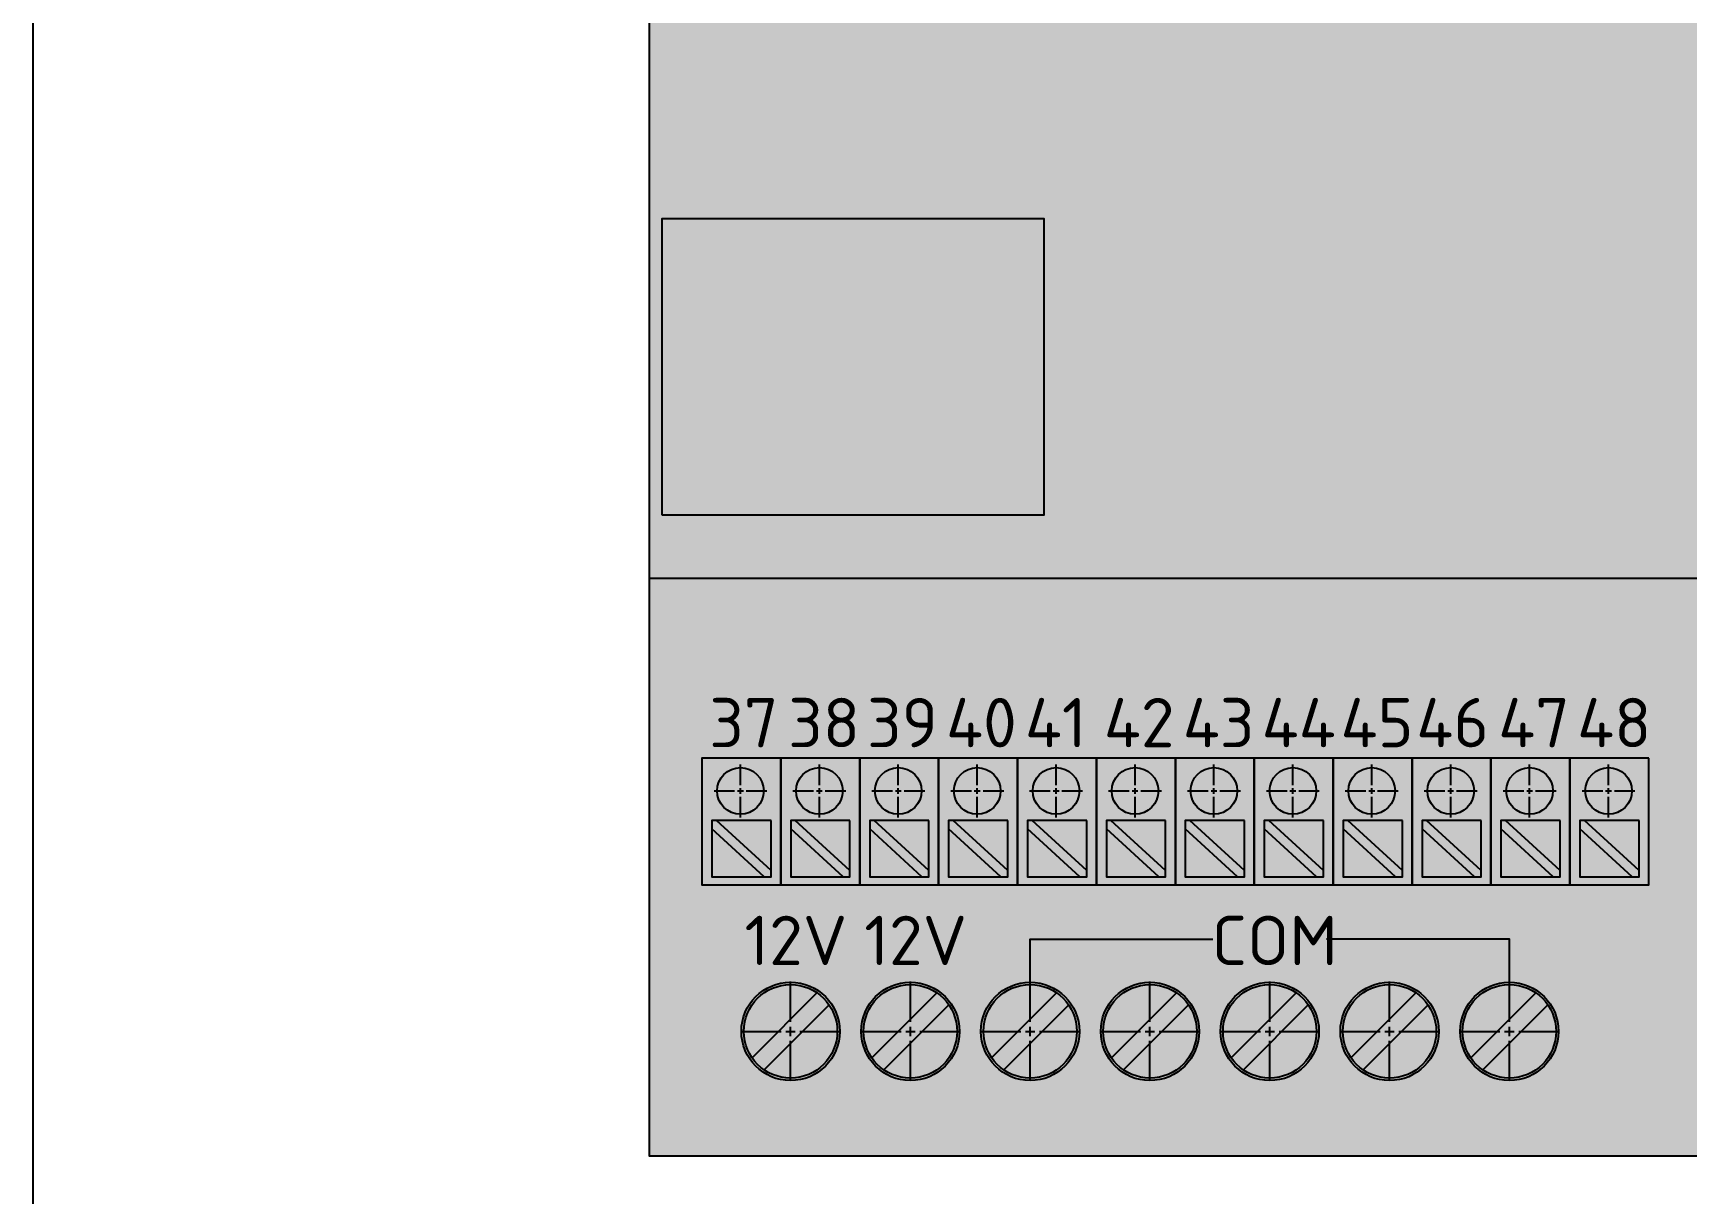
# Model space of a CAD drawing. Header units: millimetres. Extents: x 27500 to 33280, y -10980 to 420.
# Drawn here: x 27500 to 27567.1, y -1021.5 to -974.5 of the extents above; entities that cross this region are included whole.
import ezdxf

# ---------------------------------------------------------------- set-up
doc = ezdxf.new("R2010")
doc.units = ezdxf.units.MM
for name, color, linetype, true_color in [('SX_HDL_BODY', 7, 'Continuous', 0x2d2e35), ('SX_HDL_COVER', 7, 'Continuous', 0x464956), ('SX_HDL_METAL', 7, 'Continuous', 0xb9bbc2), ('SX_HDL_TERMINALS', 7, 'Continuous', 0xe07e2b)]:
    doc.layers.add(name, color=color, linetype=linetype, true_color=true_color)
doc.styles.get("Standard").update_dxf_attribs({"font": 'arial.ttf'})
doc.styles.add('SX_HDL_M_S48.1_Unecom', font='isocpeur.ttf', dxfattribs={"height": 2.5})

# ---------------------------------------------------------------- blocks, each defined once
blk = doc.blocks.new('SX_DYN_HDL_G023')
at = {"layer": 'SX_HDL_BODY', "true_color": 0x232428}
blk.add_hatch(color=250, dxfattribs=at).paths.add_polyline_path([(0, 15.44), (0, 19.44), (0, 23.44), (0, 34.915), (0, 45), (4, 45), (7.2, 45), (10.4, 45), (13.6, 45), (16.8, 45), (20, 45), (23.2, 45), (26.4, 45), (29.6, 45), (32.8, 45), (36, 45), (39.2, 45), (42.4, 45), (45.6, 45), (48.8, 45), (52, 45), (55.2, 45), (58.4, 45), (61.6, 45), (64.8, 45), (68, 45), (72, 45), (72, 34.915), (72, 23.44), (72, -21.58), (72, -25.58), (72, -28), (72, -32.3), (72, -45), (64.53, -45), (57.06, -45), (49.59, -45), (42.12, -45), (0, -45), (0, -21.58), (0, -12.18), (0, -6.565)])
at = {"layer": 'SX_HDL_COVER', "true_color": 0x464956}
blk.add_hatch(color=251, dxfattribs=at).paths.add_polyline_path([(16, -19), (16, -7), (0.5, -7), (0.5, -19)])
at = {"layer": 'SX_HDL_METAL', "true_color": 0xb9bbc2}
for points in [[(7.711, -39.935), (7.71, -40.001), (7.707, -40.066), (7.702, -40.131), (7.694, -40.196), (7.685, -40.26), (7.673, -40.324), (7.659, -40.388), (7.643, -40.452), (7.625, -40.514), (7.605, -40.576), (7.584, -40.638), (7.56, -40.699), (7.534, -40.758), (7.506, -40.817), (7.476, -40.876), (7.444, -40.933), (7.411, -40.989), (7.375, -41.043), (7.338, -41.097), (7.299, -41.15), (7.259, -41.201), (7.216, -41.25), (7.173, -41.299), (7.127, -41.346), (7.08, -41.391), (7.032, -41.435), (6.982, -41.477), (6.931, -41.518), (6.879, -41.557), (6.825, -41.594), (6.77, -41.629), (6.714, -41.663), (6.657, -41.694), (6.599, -41.724), (6.54, -41.752), (6.48, -41.778), (6.419, -41.802), (6.358, -41.824), (6.296, -41.844), (6.233, -41.862), (6.17, -41.878), (6.106, -41.892), (6.042, -41.903), (5.977, -41.913), (5.912, -41.92), (5.847, -41.926), (5.782, -41.929), (5.717, -41.93), (5.652, -41.929), (5.586, -41.926), (5.521, -41.92), (5.456, -41.913), (5.392, -41.903), (5.328, -41.892), (5.264, -41.878), (5.201, -41.862), (5.138, -41.844), (5.076, -41.824), (5.014, -41.802), (4.954, -41.778), (4.894, -41.752), (4.835, -41.724), (4.777, -41.694), (4.72, -41.663), (4.664, -41.629), (4.609, -41.594), (4.555, -41.557), (4.503, -41.518), (4.451, -41.477), (4.402, -41.435), (4.353, -41.391), (4.306, -41.346), (4.261, -41.299), (4.217, -41.25), (4.175, -41.201), (4.134, -41.15), (4.096, -41.097), (4.058, -41.043), (4.023, -40.989), (3.989, -40.933), (3.958, -40.876), (3.928, -40.817), (3.9, -40.758), (3.874, -40.699), (3.85, -40.638), (3.828, -40.576), (3.808, -40.514), (3.79, -40.452), (3.774, -40.388), (3.761, -40.324), (3.749, -40.26), (3.739, -40.196), (3.732, -40.131), (3.727, -40.066), (3.723, -40.001), (3.722, -39.935), (3.723, -39.87), (3.727, -39.805), (3.732, -39.74), (3.739, -39.675), (3.749, -39.61), (3.761, -39.546), (3.774, -39.482), (3.79, -39.419), (3.808, -39.356), (3.828, -39.294), (3.85, -39.233), (3.874, -39.172), (3.9, -39.112), (3.928, -39.053), (3.958, -38.995), (3.989, -38.938), (4.023, -38.882), (4.058, -38.827), (4.096, -38.774), (4.134, -38.721), (4.175, -38.67), (4.217, -38.62), (4.261, -38.572), (4.306, -38.525), (4.353, -38.48), (4.402, -38.436), (4.451, -38.394), (4.503, -38.353), (4.555, -38.314), (4.609, -38.277), (4.664, -38.242), (4.72, -38.208), (4.777, -38.176), (4.835, -38.146), (4.894, -38.119), (4.954, -38.093), (5.014, -38.069), (5.076, -38.047), (5.138, -38.027), (5.201, -38.009), (5.264, -37.993), (5.328, -37.979), (5.392, -37.967), (5.456, -37.958), (5.521, -37.95), (5.586, -37.945), (5.652, -37.942), (5.717, -37.941), (5.782, -37.942), (5.847, -37.945), (5.912, -37.95), (5.977, -37.958), (6.042, -37.967), (6.106, -37.979), (6.17, -37.993), (6.233, -38.009), (6.296, -38.027), (6.358, -38.047), (6.419, -38.069), (6.48, -38.093), (6.54, -38.119), (6.599, -38.146), (6.657, -38.176), (6.714, -38.208), (6.77, -38.242), (6.825, -38.277), (6.879, -38.314), (6.931, -38.353), (6.982, -38.394), (7.032, -38.436), (7.08, -38.48), (7.127, -38.525), (7.173, -38.572), (7.216, -38.62), (7.259, -38.67), (7.299, -38.721), (7.338, -38.774), (7.375, -38.827), (7.411, -38.882), (7.444, -38.938), (7.476, -38.995), (7.506, -39.053), (7.534, -39.112), (7.56, -39.172), (7.584, -39.233), (7.605, -39.294), (7.625, -39.356), (7.643, -39.419), (7.659, -39.482), (7.673, -39.546), (7.685, -39.61), (7.694, -39.675), (7.702, -39.74), (7.707, -39.805), (7.71, -39.87)], [(12.569, -39.935), (12.568, -40.001), (12.565, -40.066), (12.559, -40.131), (12.552, -40.196), (12.542, -40.26), (12.531, -40.324), (12.517, -40.388), (12.501, -40.452), (12.483, -40.514), (12.463, -40.576), (12.441, -40.638), (12.417, -40.699), (12.391, -40.758), (12.363, -40.817), (12.334, -40.876), (12.302, -40.933), (12.268, -40.989), (12.233, -41.043), (12.196, -41.097), (12.157, -41.15), (12.116, -41.201), (12.074, -41.25), (12.03, -41.299), (11.985, -41.346), (11.938, -41.391), (11.89, -41.435), (11.84, -41.477), (11.789, -41.518), (11.736, -41.557), (11.683, -41.594), (11.628, -41.629), (11.572, -41.663), (11.515, -41.694), (11.457, -41.724), (11.398, -41.752), (11.338, -41.778), (11.277, -41.802), (11.216, -41.824), (11.153, -41.844), (11.091, -41.862), (11.027, -41.878), (10.964, -41.892), (10.899, -41.903), (10.835, -41.913), (10.77, -41.92), (10.705, -41.926), (10.64, -41.929), (10.574, -41.93), (10.509, -41.929), (10.444, -41.926), (10.379, -41.92), (10.314, -41.913), (10.25, -41.903), (10.185, -41.892), (10.122, -41.878), (10.058, -41.862), (9.995, -41.844), (9.933, -41.824), (9.872, -41.802), (9.811, -41.778), (9.751, -41.752), (9.692, -41.724), (9.634, -41.694), (9.577, -41.663), (9.521, -41.629), (9.466, -41.594), (9.413, -41.557), (9.36, -41.518), (9.309, -41.477), (9.259, -41.435), (9.211, -41.391), (9.164, -41.346), (9.119, -41.299), (9.075, -41.25), (9.033, -41.201), (8.992, -41.15), (8.953, -41.097), (8.916, -41.043), (8.881, -40.989), (8.847, -40.933), (8.815, -40.876), (8.786, -40.817), (8.758, -40.758), (8.732, -40.699), (8.708, -40.638), (8.686, -40.576), (8.666, -40.514), (8.648, -40.452), (8.632, -40.388), (8.618, -40.324), (8.607, -40.26), (8.597, -40.196), (8.59, -40.131), (8.584, -40.066), (8.581, -40.001), (8.58, -39.935), (8.581, -39.87), (8.584, -39.805), (8.59, -39.74), (8.597, -39.675), (8.607, -39.61), (8.618, -39.546), (8.632, -39.482), (8.648, -39.419), (8.666, -39.356), (8.686, -39.294), (8.708, -39.233), (8.732, -39.172), (8.758, -39.112), (8.786, -39.053), (8.815, -38.995), (8.847, -38.938), (8.881, -38.882), (8.916, -38.827), (8.953, -38.774), (8.992, -38.721), (9.033, -38.67), (9.075, -38.62), (9.119, -38.572), (9.164, -38.525), (9.211, -38.48), (9.259, -38.436), (9.309, -38.394), (9.36, -38.353), (9.413, -38.314), (9.466, -38.277), (9.521, -38.242), (9.577, -38.208), (9.634, -38.176), (9.692, -38.146), (9.751, -38.119), (9.811, -38.093), (9.872, -38.069), (9.933, -38.047), (9.995, -38.027), (10.058, -38.009), (10.122, -37.993), (10.185, -37.979), (10.25, -37.967), (10.314, -37.958), (10.379, -37.95), (10.444, -37.945), (10.509, -37.942), (10.574, -37.941), (10.64, -37.942), (10.705, -37.945), (10.77, -37.95), (10.835, -37.958), (10.899, -37.967), (10.964, -37.979), (11.027, -37.993), (11.091, -38.009), (11.153, -38.027), (11.216, -38.047), (11.277, -38.069), (11.338, -38.093), (11.398, -38.119), (11.457, -38.146), (11.515, -38.176), (11.572, -38.208), (11.628, -38.242), (11.683, -38.277), (11.736, -38.314), (11.789, -38.353), (11.84, -38.394), (11.89, -38.436), (11.938, -38.48), (11.985, -38.525), (12.03, -38.572), (12.074, -38.62), (12.116, -38.67), (12.157, -38.721), (12.196, -38.774), (12.233, -38.827), (12.268, -38.882), (12.302, -38.938), (12.334, -38.995), (12.363, -39.053), (12.391, -39.112), (12.417, -39.172), (12.441, -39.233), (12.463, -39.294), (12.483, -39.356), (12.501, -39.419), (12.517, -39.482), (12.531, -39.546), (12.542, -39.61), (12.552, -39.675), (12.559, -39.74), (12.565, -39.805), (12.568, -39.87)], [(17.427, -39.935), (17.426, -40.001), (17.422, -40.066), (17.417, -40.131), (17.41, -40.196), (17.4, -40.26), (17.388, -40.324), (17.375, -40.388), (17.359, -40.452), (17.341, -40.514), (17.321, -40.576), (17.299, -40.638), (17.275, -40.699), (17.249, -40.758), (17.221, -40.817), (17.191, -40.876), (17.159, -40.933), (17.126, -40.989), (17.091, -41.043), (17.053, -41.097), (17.015, -41.15), (16.974, -41.201), (16.932, -41.25), (16.888, -41.299), (16.843, -41.346), (16.796, -41.391), (16.747, -41.435), (16.697, -41.477), (16.646, -41.518), (16.594, -41.557), (16.54, -41.594), (16.485, -41.629), (16.429, -41.663), (16.372, -41.694), (16.314, -41.724), (16.255, -41.752), (16.195, -41.778), (16.135, -41.802), (16.073, -41.824), (16.011, -41.844), (15.948, -41.862), (15.885, -41.878), (15.821, -41.892), (15.757, -41.903), (15.692, -41.913), (15.628, -41.92), (15.563, -41.926), (15.497, -41.929), (15.432, -41.93), (15.367, -41.929), (15.302, -41.926), (15.237, -41.92), (15.172, -41.913), (15.107, -41.903), (15.043, -41.892), (14.979, -41.878), (14.916, -41.862), (14.853, -41.844), (14.791, -41.824), (14.73, -41.802), (14.669, -41.778), (14.609, -41.752), (14.55, -41.724), (14.492, -41.694), (14.435, -41.663), (14.379, -41.629), (14.324, -41.594), (14.27, -41.557), (14.218, -41.518), (14.167, -41.477), (14.117, -41.435), (14.069, -41.391), (14.022, -41.346), (13.976, -41.299), (13.933, -41.25), (13.89, -41.201), (13.85, -41.15), (13.811, -41.097), (13.774, -41.043), (13.738, -40.989), (13.705, -40.933), (13.673, -40.876), (13.643, -40.817), (13.615, -40.758), (13.589, -40.699), (13.565, -40.638), (13.543, -40.576), (13.523, -40.514), (13.506, -40.452), (13.49, -40.388), (13.476, -40.324), (13.464, -40.26), (13.455, -40.196), (13.447, -40.131), (13.442, -40.066), (13.439, -40.001), (13.438, -39.935), (13.439, -39.87), (13.442, -39.805), (13.447, -39.74), (13.455, -39.675), (13.464, -39.61), (13.476, -39.546), (13.49, -39.482), (13.506, -39.419), (13.523, -39.356), (13.543, -39.294), (13.565, -39.233), (13.589, -39.172), (13.615, -39.112), (13.643, -39.053), (13.673, -38.995), (13.705, -38.938), (13.738, -38.882), (13.774, -38.827), (13.811, -38.774), (13.85, -38.721), (13.89, -38.67), (13.933, -38.62), (13.976, -38.572), (14.022, -38.525), (14.069, -38.48), (14.117, -38.436), (14.167, -38.394), (14.218, -38.353), (14.27, -38.314), (14.324, -38.277), (14.379, -38.242), (14.435, -38.208), (14.492, -38.176), (14.55, -38.146), (14.609, -38.119), (14.669, -38.093), (14.73, -38.069), (14.791, -38.047), (14.853, -38.027), (14.916, -38.009), (14.979, -37.993), (15.043, -37.979), (15.107, -37.967), (15.172, -37.958), (15.237, -37.95), (15.302, -37.945), (15.367, -37.942), (15.432, -37.941), (15.497, -37.942), (15.563, -37.945), (15.628, -37.95), (15.692, -37.958), (15.757, -37.967), (15.821, -37.979), (15.885, -37.993), (15.948, -38.009), (16.011, -38.027), (16.073, -38.047), (16.135, -38.069), (16.195, -38.093), (16.255, -38.119), (16.314, -38.146), (16.372, -38.176), (16.429, -38.208), (16.485, -38.242), (16.54, -38.277), (16.594, -38.314), (16.646, -38.353), (16.697, -38.394), (16.747, -38.436), (16.796, -38.48), (16.843, -38.525), (16.888, -38.572), (16.932, -38.62), (16.974, -38.67), (17.015, -38.721), (17.053, -38.774), (17.091, -38.827), (17.126, -38.882), (17.159, -38.938), (17.191, -38.995), (17.221, -39.053), (17.249, -39.112), (17.275, -39.172), (17.299, -39.233), (17.321, -39.294), (17.341, -39.356), (17.359, -39.419), (17.375, -39.482), (17.388, -39.546), (17.4, -39.61), (17.41, -39.675), (17.417, -39.74), (17.422, -39.805), (17.426, -39.87)], [(22.284, -39.935), (22.283, -40.001), (22.28, -40.066), (22.275, -40.131), (22.267, -40.196), (22.258, -40.26), (22.246, -40.324), (22.232, -40.388), (22.216, -40.452), (22.198, -40.514), (22.179, -40.576), (22.157, -40.638), (22.133, -40.699), (22.107, -40.758), (22.079, -40.817), (22.049, -40.876), (22.017, -40.933), (21.984, -40.989), (21.948, -41.043), (21.911, -41.097), (21.872, -41.15), (21.832, -41.201), (21.789, -41.25), (21.746, -41.299), (21.7, -41.346), (21.653, -41.391), (21.605, -41.435), (21.555, -41.477), (21.504, -41.518), (21.452, -41.557), (21.398, -41.594), (21.343, -41.629), (21.287, -41.663), (21.23, -41.694), (21.172, -41.724), (21.113, -41.752), (21.053, -41.778), (20.992, -41.802), (20.931, -41.824), (20.869, -41.844), (20.806, -41.862), (20.743, -41.878), (20.679, -41.892), (20.615, -41.903), (20.55, -41.913), (20.485, -41.92), (20.42, -41.926), (20.355, -41.929), (20.29, -41.93), (20.225, -41.929), (20.159, -41.926), (20.094, -41.92), (20.029, -41.913), (19.965, -41.903), (19.901, -41.892), (19.837, -41.878), (19.774, -41.862), (19.711, -41.844), (19.649, -41.824), (19.587, -41.802), (19.527, -41.778), (19.467, -41.752), (19.408, -41.724), (19.35, -41.694), (19.293, -41.663), (19.237, -41.629), (19.182, -41.594), (19.128, -41.557), (19.076, -41.518), (19.024, -41.477), (18.975, -41.435), (18.926, -41.391), (18.879, -41.346), (18.834, -41.299), (18.79, -41.25), (18.748, -41.201), (18.707, -41.15), (18.669, -41.097), (18.631, -41.043), (18.596, -40.989), (18.562, -40.933), (18.531, -40.876), (18.501, -40.817), (18.473, -40.758), (18.447, -40.699), (18.423, -40.638), (18.401, -40.576), (18.381, -40.514), (18.363, -40.452), (18.347, -40.388), (18.334, -40.324), (18.322, -40.26), (18.312, -40.196), (18.305, -40.131), (18.3, -40.066), (18.296, -40.001), (18.295, -39.935), (18.296, -39.87), (18.3, -39.805), (18.305, -39.74), (18.312, -39.675), (18.322, -39.61), (18.334, -39.546), (18.347, -39.482), (18.363, -39.419), (18.381, -39.356), (18.401, -39.294), (18.423, -39.233), (18.447, -39.172), (18.473, -39.112), (18.501, -39.053), (18.531, -38.995), (18.562, -38.938), (18.596, -38.882), (18.631, -38.827), (18.669, -38.774), (18.707, -38.721), (18.748, -38.67), (18.79, -38.62), (18.834, -38.572), (18.879, -38.525), (18.926, -38.48), (18.975, -38.436), (19.024, -38.394), (19.076, -38.353), (19.128, -38.314), (19.182, -38.277), (19.237, -38.242), (19.293, -38.208), (19.35, -38.176), (19.408, -38.146), (19.467, -38.119), (19.527, -38.093), (19.587, -38.069), (19.649, -38.047), (19.711, -38.027), (19.774, -38.009), (19.837, -37.993), (19.901, -37.979), (19.965, -37.967), (20.029, -37.958), (20.094, -37.95), (20.159, -37.945), (20.225, -37.942), (20.29, -37.941), (20.355, -37.942), (20.42, -37.945), (20.485, -37.95), (20.55, -37.958), (20.615, -37.967), (20.679, -37.979), (20.743, -37.993), (20.806, -38.009), (20.869, -38.027), (20.931, -38.047), (20.992, -38.069), (21.053, -38.093), (21.113, -38.119), (21.172, -38.146), (21.23, -38.176), (21.287, -38.208), (21.343, -38.242), (21.398, -38.277), (21.452, -38.314), (21.504, -38.353), (21.555, -38.394), (21.605, -38.436), (21.653, -38.48), (21.7, -38.525), (21.746, -38.572), (21.789, -38.62), (21.832, -38.67), (21.872, -38.721), (21.911, -38.774), (21.948, -38.827), (21.984, -38.882), (22.017, -38.938), (22.049, -38.995), (22.079, -39.053), (22.107, -39.112), (22.133, -39.172), (22.157, -39.233), (22.179, -39.294), (22.198, -39.356), (22.216, -39.419), (22.232, -39.482), (22.246, -39.546), (22.258, -39.61), (22.267, -39.675), (22.275, -39.74), (22.28, -39.805), (22.283, -39.87)], [(27.142, -39.935), (27.141, -40.001), (27.138, -40.066), (27.132, -40.131), (27.125, -40.196), (27.115, -40.26), (27.104, -40.324), (27.09, -40.388), (27.074, -40.452), (27.056, -40.514), (27.036, -40.576), (27.014, -40.638), (26.99, -40.699), (26.964, -40.758), (26.936, -40.817), (26.907, -40.876), (26.875, -40.933), (26.841, -40.989), (26.806, -41.043), (26.769, -41.097), (26.73, -41.15), (26.689, -41.201), (26.647, -41.25), (26.603, -41.299), (26.558, -41.346), (26.511, -41.391), (26.463, -41.435), (26.413, -41.477), (26.362, -41.518), (26.309, -41.557), (26.256, -41.594), (26.201, -41.629), (26.145, -41.663), (26.088, -41.694), (26.03, -41.724), (25.971, -41.752), (25.911, -41.778), (25.85, -41.802), (25.789, -41.824), (25.726, -41.844), (25.664, -41.862), (25.6, -41.878), (25.537, -41.892), (25.472, -41.903), (25.408, -41.913), (25.343, -41.92), (25.278, -41.926), (25.213, -41.929), (25.147, -41.93), (25.082, -41.929), (25.017, -41.926), (24.952, -41.92), (24.887, -41.913), (24.823, -41.903), (24.758, -41.892), (24.695, -41.878), (24.631, -41.862), (24.569, -41.844), (24.506, -41.824), (24.445, -41.802), (24.384, -41.778), (24.324, -41.752), (24.265, -41.724), (24.207, -41.694), (24.15, -41.663), (24.094, -41.629), (24.039, -41.594), (23.986, -41.557), (23.933, -41.518), (23.882, -41.477), (23.832, -41.435), (23.784, -41.391), (23.737, -41.346), (23.692, -41.299), (23.648, -41.25), (23.606, -41.201), (23.565, -41.15), (23.526, -41.097), (23.489, -41.043), (23.454, -40.989), (23.42, -40.933), (23.388, -40.876), (23.359, -40.817), (23.331, -40.758), (23.305, -40.699), (23.281, -40.638), (23.259, -40.576), (23.239, -40.514), (23.221, -40.452), (23.205, -40.388), (23.191, -40.324), (23.18, -40.26), (23.17, -40.196), (23.163, -40.131), (23.157, -40.066), (23.154, -40.001), (23.153, -39.935), (23.154, -39.87), (23.157, -39.805), (23.163, -39.74), (23.17, -39.675), (23.18, -39.61), (23.191, -39.546), (23.205, -39.482), (23.221, -39.419), (23.239, -39.356), (23.259, -39.294), (23.281, -39.233), (23.305, -39.172), (23.331, -39.112), (23.359, -39.053), (23.388, -38.995), (23.42, -38.938), (23.454, -38.882), (23.489, -38.827), (23.526, -38.774), (23.565, -38.721), (23.606, -38.67), (23.648, -38.62), (23.692, -38.572), (23.737, -38.525), (23.784, -38.48), (23.832, -38.436), (23.882, -38.394), (23.933, -38.353), (23.986, -38.314), (24.039, -38.277), (24.094, -38.242), (24.15, -38.208), (24.207, -38.176), (24.265, -38.146), (24.324, -38.119), (24.384, -38.093), (24.445, -38.069), (24.506, -38.047), (24.569, -38.027), (24.631, -38.009), (24.695, -37.993), (24.758, -37.979), (24.823, -37.967), (24.887, -37.958), (24.952, -37.95), (25.017, -37.945), (25.082, -37.942), (25.147, -37.941), (25.213, -37.942), (25.278, -37.945), (25.343, -37.95), (25.408, -37.958), (25.472, -37.967), (25.537, -37.979), (25.6, -37.993), (25.664, -38.009), (25.726, -38.027), (25.789, -38.047), (25.85, -38.069), (25.911, -38.093), (25.971, -38.119), (26.03, -38.146), (26.088, -38.176), (26.145, -38.208), (26.201, -38.242), (26.256, -38.277), (26.309, -38.314), (26.362, -38.353), (26.413, -38.394), (26.463, -38.436), (26.511, -38.48), (26.558, -38.525), (26.603, -38.572), (26.647, -38.62), (26.689, -38.67), (26.73, -38.721), (26.769, -38.774), (26.806, -38.827), (26.841, -38.882), (26.875, -38.938), (26.907, -38.995), (26.936, -39.053), (26.964, -39.112), (26.99, -39.172), (27.014, -39.233), (27.036, -39.294), (27.056, -39.356), (27.074, -39.419), (27.09, -39.482), (27.104, -39.546), (27.115, -39.61), (27.125, -39.675), (27.132, -39.74), (27.138, -39.805), (27.141, -39.87)], [(32, -39.935), (31.999, -40.001), (31.995, -40.066), (31.99, -40.131), (31.983, -40.196), (31.973, -40.26), (31.961, -40.324), (31.948, -40.388), (31.932, -40.452), (31.914, -40.514), (31.894, -40.576), (31.872, -40.638), (31.848, -40.699), (31.822, -40.758), (31.794, -40.817), (31.764, -40.876), (31.733, -40.933), (31.699, -40.989), (31.664, -41.043), (31.626, -41.097), (31.588, -41.15), (31.547, -41.201), (31.505, -41.25), (31.461, -41.299), (31.416, -41.346), (31.369, -41.391), (31.32, -41.435), (31.271, -41.477), (31.219, -41.518), (31.167, -41.557), (31.113, -41.594), (31.058, -41.629), (31.002, -41.663), (30.945, -41.694), (30.887, -41.724), (30.828, -41.752), (30.768, -41.778), (30.708, -41.802), (30.646, -41.824), (30.584, -41.844), (30.521, -41.862), (30.458, -41.878), (30.394, -41.892), (30.33, -41.903), (30.266, -41.913), (30.201, -41.92), (30.136, -41.926), (30.07, -41.929), (30.005, -41.93), (29.94, -41.929), (29.875, -41.926), (29.81, -41.92), (29.745, -41.913), (29.68, -41.903), (29.616, -41.892), (29.552, -41.878), (29.489, -41.862), (29.426, -41.844), (29.364, -41.824), (29.303, -41.802), (29.242, -41.778), (29.182, -41.752), (29.123, -41.724), (29.065, -41.694), (29.008, -41.663), (28.952, -41.629), (28.897, -41.594), (28.843, -41.557), (28.791, -41.518), (28.74, -41.477), (28.69, -41.435), (28.642, -41.391), (28.595, -41.346), (28.549, -41.299), (28.506, -41.25), (28.463, -41.201), (28.423, -41.15), (28.384, -41.097), (28.347, -41.043), (28.311, -40.989), (28.278, -40.933), (28.246, -40.876), (28.216, -40.817), (28.188, -40.758), (28.162, -40.699), (28.138, -40.638), (28.116, -40.576), (28.097, -40.514), (28.079, -40.452), (28.063, -40.388), (28.049, -40.324), (28.037, -40.26), (28.028, -40.196), (28.02, -40.131), (28.015, -40.066), (28.012, -40.001), (28.011, -39.935), (28.012, -39.87), (28.015, -39.805), (28.02, -39.74), (28.028, -39.675), (28.037, -39.61), (28.049, -39.546), (28.063, -39.482), (28.079, -39.419), (28.097, -39.356), (28.116, -39.294), (28.138, -39.233), (28.162, -39.172), (28.188, -39.112), (28.216, -39.053), (28.246, -38.995), (28.278, -38.938), (28.311, -38.882), (28.347, -38.827), (28.384, -38.774), (28.423, -38.721), (28.463, -38.67), (28.506, -38.62), (28.549, -38.572), (28.595, -38.525), (28.642, -38.48), (28.69, -38.436), (28.74, -38.394), (28.791, -38.353), (28.843, -38.314), (28.897, -38.277), (28.952, -38.242), (29.008, -38.208), (29.065, -38.176), (29.123, -38.146), (29.182, -38.119), (29.242, -38.093), (29.303, -38.069), (29.364, -38.047), (29.426, -38.027), (29.489, -38.009), (29.552, -37.993), (29.616, -37.979), (29.68, -37.967), (29.745, -37.958), (29.81, -37.95), (29.875, -37.945), (29.94, -37.942), (30.005, -37.941), (30.07, -37.942), (30.136, -37.945), (30.201, -37.95), (30.266, -37.958), (30.33, -37.967), (30.394, -37.979), (30.458, -37.993), (30.521, -38.009), (30.584, -38.027), (30.646, -38.047), (30.708, -38.069), (30.768, -38.093), (30.828, -38.119), (30.887, -38.146), (30.945, -38.176), (31.002, -38.208), (31.058, -38.242), (31.113, -38.277), (31.167, -38.314), (31.219, -38.353), (31.271, -38.394), (31.32, -38.436), (31.369, -38.48), (31.416, -38.525), (31.461, -38.572), (31.505, -38.62), (31.547, -38.67), (31.588, -38.721), (31.626, -38.774), (31.664, -38.827), (31.699, -38.882), (31.733, -38.938), (31.764, -38.995), (31.794, -39.053), (31.822, -39.112), (31.848, -39.172), (31.872, -39.233), (31.894, -39.294), (31.914, -39.356), (31.932, -39.419), (31.948, -39.482), (31.961, -39.546), (31.973, -39.61), (31.983, -39.675), (31.99, -39.74), (31.995, -39.805), (31.999, -39.87)], [(36.857, -39.935), (36.856, -40.001), (36.853, -40.066), (36.848, -40.131), (36.84, -40.196), (36.831, -40.26), (36.819, -40.324), (36.805, -40.388), (36.789, -40.452), (36.772, -40.514), (36.752, -40.576), (36.73, -40.638), (36.706, -40.699), (36.68, -40.758), (36.652, -40.817), (36.622, -40.876), (36.59, -40.933), (36.557, -40.989), (36.521, -41.043), (36.484, -41.097), (36.445, -41.15), (36.405, -41.201), (36.362, -41.25), (36.319, -41.299), (36.273, -41.346), (36.226, -41.391), (36.178, -41.435), (36.128, -41.477), (36.077, -41.518), (36.025, -41.557), (35.971, -41.594), (35.916, -41.629), (35.86, -41.663), (35.803, -41.694), (35.745, -41.724), (35.686, -41.752), (35.626, -41.778), (35.565, -41.802), (35.504, -41.824), (35.442, -41.844), (35.379, -41.862), (35.316, -41.878), (35.252, -41.892), (35.188, -41.903), (35.123, -41.913), (35.058, -41.92), (34.993, -41.926), (34.928, -41.929), (34.863, -41.93), (34.798, -41.929), (34.732, -41.926), (34.667, -41.92), (34.603, -41.913), (34.538, -41.903), (34.474, -41.892), (34.41, -41.878), (34.347, -41.862), (34.284, -41.844), (34.222, -41.824), (34.16, -41.802), (34.1, -41.778), (34.04, -41.752), (33.981, -41.724), (33.923, -41.694), (33.866, -41.663), (33.81, -41.629), (33.755, -41.594), (33.701, -41.557), (33.649, -41.518), (33.598, -41.477), (33.548, -41.435), (33.499, -41.391), (33.452, -41.346), (33.407, -41.299), (33.363, -41.25), (33.321, -41.201), (33.28, -41.15), (33.242, -41.097), (33.204, -41.043), (33.169, -40.989), (33.136, -40.933), (33.104, -40.876), (33.074, -40.817), (33.046, -40.758), (33.02, -40.699), (32.996, -40.638), (32.974, -40.576), (32.954, -40.514), (32.936, -40.452), (32.92, -40.388), (32.907, -40.324), (32.895, -40.26), (32.885, -40.196), (32.878, -40.131), (32.873, -40.066), (32.869, -40.001), (32.868, -39.935), (32.869, -39.87), (32.873, -39.805), (32.878, -39.74), (32.885, -39.675), (32.895, -39.61), (32.907, -39.546), (32.92, -39.482), (32.936, -39.419), (32.954, -39.356), (32.974, -39.294), (32.996, -39.233), (33.02, -39.172), (33.046, -39.112), (33.074, -39.053), (33.104, -38.995), (33.136, -38.938), (33.169, -38.882), (33.204, -38.827), (33.242, -38.774), (33.28, -38.721), (33.321, -38.67), (33.363, -38.62), (33.407, -38.572), (33.452, -38.525), (33.499, -38.48), (33.548, -38.436), (33.598, -38.394), (33.649, -38.353), (33.701, -38.314), (33.755, -38.277), (33.81, -38.242), (33.866, -38.208), (33.923, -38.176), (33.981, -38.146), (34.04, -38.119), (34.1, -38.093), (34.16, -38.069), (34.222, -38.047), (34.284, -38.027), (34.347, -38.009), (34.41, -37.993), (34.474, -37.979), (34.538, -37.967), (34.603, -37.958), (34.667, -37.95), (34.732, -37.945), (34.798, -37.942), (34.863, -37.941), (34.928, -37.942), (34.993, -37.945), (35.058, -37.95), (35.123, -37.958), (35.188, -37.967), (35.252, -37.979), (35.316, -37.993), (35.379, -38.009), (35.442, -38.027), (35.504, -38.047), (35.565, -38.069), (35.626, -38.093), (35.686, -38.119), (35.745, -38.146), (35.803, -38.176), (35.86, -38.208), (35.916, -38.242), (35.971, -38.277), (36.025, -38.314), (36.077, -38.353), (36.128, -38.394), (36.178, -38.436), (36.226, -38.48), (36.273, -38.525), (36.319, -38.572), (36.362, -38.62), (36.405, -38.67), (36.445, -38.721), (36.484, -38.774), (36.521, -38.827), (36.557, -38.882), (36.59, -38.938), (36.622, -38.995), (36.652, -39.053), (36.68, -39.112), (36.706, -39.172), (36.73, -39.233), (36.752, -39.294), (36.772, -39.356), (36.789, -39.419), (36.805, -39.482), (36.819, -39.546), (36.831, -39.61), (36.84, -39.675), (36.848, -39.74), (36.853, -39.805), (36.856, -39.87)]]:
    blk.add_hatch(color=9, dxfattribs=at).paths.add_polyline_path(points)
at = {"layer": 'SX_HDL_TERMINALS', "true_color": 0xe07e2b}
h = blk.add_hatch(color=30, dxfattribs=at)
h.paths.add_polyline_path([(2.12, -34), (2.12, -28.855), (5.32, -28.855), (5.32, -34)])
h.paths.add_polyline_path([(2.71, -31.39), (2.525, -31.39), (2.525, -31.73), (2.525, -33.665), (4.645, -33.665), (4.925, -33.665), (4.925, -33.415), (4.925, -31.39)], flags=0)
h.paths.add_polyline_path([(4.055, -31.06), (4.355, -30.855), (4.555, -30.555), (4.63, -30.19), (4.555, -29.82), (4.355, -29.52), (4.055, -29.32), (3.685, -29.245), (3.315, -29.32), (3.015, -29.52), (2.815, -29.82), (2.74, -30.19), (2.815, -30.555), (3.015, -30.855), (3.315, -31.06), (3.685, -31.135)], flags=0)
h = blk.add_hatch(color=30, dxfattribs=at)
h.paths.add_polyline_path([(5.32, -28.855), (8.52, -28.855), (8.52, -34), (5.32, -34)])
h.paths.add_polyline_path([(5.91, -31.39), (5.725, -31.39), (5.725, -31.73), (5.725, -33.665), (7.845, -33.665), (8.125, -33.665), (8.125, -33.415), (8.125, -31.39)], flags=0)
h.paths.add_polyline_path([(7.255, -31.06), (7.555, -30.855), (7.755, -30.555), (7.83, -30.19), (7.755, -29.82), (7.555, -29.52), (7.255, -29.32), (6.885, -29.245), (6.515, -29.32), (6.215, -29.52), (6.015, -29.82), (5.94, -30.19), (6.015, -30.555), (6.215, -30.855), (6.515, -31.06), (6.885, -31.135)], flags=0)
h = blk.add_hatch(color=30, dxfattribs=at)
h.paths.add_polyline_path([(8.52, -28.855), (11.72, -28.855), (11.72, -34), (8.52, -34)])
h.paths.add_polyline_path([(9.11, -31.39), (8.925, -31.39), (8.925, -31.73), (8.925, -33.665), (11.045, -33.665), (11.325, -33.665), (11.325, -33.415), (11.325, -31.39)], flags=0)
h.paths.add_polyline_path([(10.455, -31.06), (10.755, -30.855), (10.955, -30.555), (11.03, -30.19), (10.955, -29.82), (10.755, -29.52), (10.455, -29.32), (10.085, -29.245), (9.715, -29.32), (9.415, -29.52), (9.215, -29.82), (9.14, -30.19), (9.215, -30.555), (9.415, -30.855), (9.715, -31.06), (10.085, -31.135)], flags=0)
h = blk.add_hatch(color=30, dxfattribs=at)
h.paths.add_polyline_path([(11.72, -28.855), (14.92, -28.855), (14.92, -34), (11.72, -34)])
h.paths.add_polyline_path([(12.31, -31.39), (12.125, -31.39), (12.125, -31.73), (12.125, -33.665), (14.245, -33.665), (14.525, -33.665), (14.525, -33.415), (14.525, -31.39)], flags=0)
h.paths.add_polyline_path([(13.655, -31.06), (13.955, -30.855), (14.155, -30.555), (14.23, -30.19), (14.155, -29.82), (13.955, -29.52), (13.655, -29.32), (13.285, -29.245), (12.915, -29.32), (12.615, -29.52), (12.415, -29.82), (12.34, -30.19), (12.415, -30.555), (12.615, -30.855), (12.915, -31.06), (13.285, -31.135)], flags=0)
h = blk.add_hatch(color=30, dxfattribs=at)
h.paths.add_polyline_path([(14.92, -28.855), (18.12, -28.855), (18.12, -34), (14.92, -34)])
h.paths.add_polyline_path([(15.51, -31.39), (15.325, -31.39), (15.325, -31.73), (15.325, -33.665), (17.445, -33.665), (17.725, -33.665), (17.725, -33.415), (17.725, -31.39)], flags=0)
h.paths.add_polyline_path([(16.855, -31.06), (17.155, -30.855), (17.355, -30.555), (17.43, -30.19), (17.355, -29.82), (17.155, -29.52), (16.855, -29.32), (16.485, -29.245), (16.115, -29.32), (15.815, -29.52), (15.615, -29.82), (15.54, -30.19), (15.615, -30.555), (15.815, -30.855), (16.115, -31.06), (16.485, -31.135)], flags=0)
h = blk.add_hatch(color=30, dxfattribs=at)
h.paths.add_polyline_path([(18.12, -28.855), (21.32, -28.855), (21.32, -34), (18.12, -34)])
h.paths.add_polyline_path([(18.71, -31.39), (18.525, -31.39), (18.525, -31.73), (18.525, -33.665), (20.645, -33.665), (20.925, -33.665), (20.925, -33.415), (20.925, -31.39)], flags=0)
h.paths.add_polyline_path([(20.055, -31.06), (20.355, -30.855), (20.555, -30.555), (20.63, -30.19), (20.555, -29.82), (20.355, -29.52), (20.055, -29.32), (19.685, -29.245), (19.315, -29.32), (19.015, -29.52), (18.815, -29.82), (18.74, -30.19), (18.815, -30.555), (19.015, -30.855), (19.315, -31.06), (19.685, -31.135)], flags=0)
h = blk.add_hatch(color=30, dxfattribs=at)
h.paths.add_polyline_path([(21.32, -28.855), (24.52, -28.855), (24.52, -34), (21.32, -34)])
h.paths.add_polyline_path([(21.91, -31.39), (21.725, -31.39), (21.725, -31.73), (21.725, -33.665), (23.845, -33.665), (24.125, -33.665), (24.125, -33.415), (24.125, -31.39)], flags=0)
h.paths.add_polyline_path([(23.255, -31.06), (23.555, -30.855), (23.755, -30.555), (23.83, -30.19), (23.755, -29.82), (23.555, -29.52), (23.255, -29.32), (22.885, -29.245), (22.515, -29.32), (22.215, -29.52), (22.015, -29.82), (21.94, -30.19), (22.015, -30.555), (22.215, -30.855), (22.515, -31.06), (22.885, -31.135)], flags=0)
h = blk.add_hatch(color=30, dxfattribs=at)
h.paths.add_polyline_path([(24.52, -28.855), (27.72, -28.855), (27.72, -34), (24.52, -34)])
h.paths.add_polyline_path([(25.11, -31.39), (24.925, -31.39), (24.925, -31.73), (24.925, -33.665), (27.045, -33.665), (27.325, -33.665), (27.325, -33.415), (27.325, -31.39)], flags=0)
h.paths.add_polyline_path([(26.455, -31.06), (26.755, -30.855), (26.955, -30.555), (27.03, -30.19), (26.955, -29.82), (26.755, -29.52), (26.455, -29.32), (26.085, -29.245), (25.715, -29.32), (25.415, -29.52), (25.215, -29.82), (25.14, -30.19), (25.215, -30.555), (25.415, -30.855), (25.715, -31.06), (26.085, -31.135)], flags=0)
h = blk.add_hatch(color=30, dxfattribs=at)
h.paths.add_polyline_path([(27.72, -28.855), (30.92, -28.855), (30.92, -34), (27.72, -34)])
h.paths.add_polyline_path([(28.31, -31.39), (28.125, -31.39), (28.125, -31.73), (28.125, -33.665), (30.245, -33.665), (30.525, -33.665), (30.525, -33.415), (30.525, -31.39)], flags=0)
h.paths.add_polyline_path([(29.655, -31.06), (29.955, -30.855), (30.155, -30.555), (30.23, -30.19), (30.155, -29.82), (29.955, -29.52), (29.655, -29.32), (29.285, -29.245), (28.915, -29.32), (28.615, -29.52), (28.415, -29.82), (28.34, -30.19), (28.415, -30.555), (28.615, -30.855), (28.915, -31.06), (29.285, -31.135)], flags=0)
h = blk.add_hatch(color=30, dxfattribs=at)
h.paths.add_polyline_path([(30.92, -28.855), (34.12, -28.855), (34.12, -34), (30.92, -34)])
h.paths.add_polyline_path([(31.51, -31.39), (31.325, -31.39), (31.325, -31.73), (31.325, -33.665), (33.445, -33.665), (33.725, -33.665), (33.725, -33.415), (33.725, -31.39)], flags=0)
h.paths.add_polyline_path([(32.855, -31.06), (33.155, -30.855), (33.355, -30.555), (33.43, -30.19), (33.355, -29.82), (33.155, -29.52), (32.855, -29.32), (32.485, -29.245), (32.115, -29.32), (31.815, -29.52), (31.615, -29.82), (31.54, -30.19), (31.615, -30.555), (31.815, -30.855), (32.115, -31.06), (32.485, -31.135)], flags=0)
h = blk.add_hatch(color=30, dxfattribs=at)
h.paths.add_polyline_path([(34.12, -28.855), (37.32, -28.855), (37.32, -34), (34.12, -34)])
h.paths.add_polyline_path([(34.71, -31.39), (34.525, -31.39), (34.525, -31.73), (34.525, -33.665), (36.645, -33.665), (36.925, -33.665), (36.925, -33.415), (36.925, -31.39)], flags=0)
h.paths.add_polyline_path([(36.055, -31.06), (36.355, -30.855), (36.555, -30.555), (36.63, -30.19), (36.555, -29.82), (36.355, -29.52), (36.055, -29.32), (35.685, -29.245), (35.315, -29.32), (35.015, -29.52), (34.815, -29.82), (34.74, -30.19), (34.815, -30.555), (35.015, -30.855), (35.315, -31.06), (35.685, -31.135)], flags=0)
h = blk.add_hatch(color=30, dxfattribs=at)
h.paths.add_polyline_path([(37.32, -28.855), (40.52, -28.855), (40.52, -34), (37.32, -34)])
h.paths.add_polyline_path([(37.91, -31.39), (37.725, -31.39), (37.725, -31.73), (37.725, -33.665), (39.845, -33.665), (40.125, -33.665), (40.125, -33.415), (40.125, -31.39)], flags=0)
h.paths.add_polyline_path([(39.255, -31.06), (39.555, -30.855), (39.755, -30.555), (39.83, -30.19), (39.755, -29.82), (39.555, -29.52), (39.255, -29.32), (38.885, -29.245), (38.515, -29.32), (38.215, -29.52), (38.015, -29.82), (37.94, -30.19), (38.015, -30.555), (38.215, -30.855), (38.515, -31.06), (38.885, -31.135)], flags=0)
at = {"color": 8, "true_color": 0x74777e}
for p, q in [((72, -21.581), (0, -21.581)), ((6.787, -38.372), (4.153, -41.005)), ((7.281, -38.865), (4.647, -41.499)), ((11.645, -38.372), (9.011, -41.005)), ((12.138, -38.865), (9.504, -41.499)), ((16.502, -38.372), (13.868, -41.005)), ((16.996, -38.865), (14.362, -41.499)), ((21.36, -38.372), (18.726, -41.005)), ((21.854, -38.865), (19.22, -41.499)), ((26.218, -38.372), (23.584, -41.005)), ((26.711, -38.865), (24.077, -41.499)), ((31.075, -38.372), (28.441, -41.005)), ((31.569, -38.865), (28.935, -41.499)), ((35.933, -38.372), (33.299, -41.005)), ((36.427, -38.865), (33.793, -41.499))]:
    blk.add_line(p, q, dxfattribs=at)
at = {"color": 8, "true_color": 0x74777e, "transparency": 16777216}
for p, q in [((3.685, -29.953), (3.685, -29.116)), ((6.885, -29.953), (6.885, -29.116)), ((10.085, -29.953), (10.085, -29.116)), ((13.285, -29.953), (13.285, -29.116)), ((16.485, -29.953), (16.485, -29.116)), ((19.685, -29.953), (19.685, -29.116)), ((22.885, -29.953), (22.885, -29.116)), ((26.085, -29.953), (26.085, -29.116)), ((29.285, -29.953), (29.285, -29.116)), ((32.485, -29.953), (32.485, -29.116)), ((35.685, -29.953), (35.685, -29.116)), ((38.885, -29.953), (38.885, -29.116)), ((2.612, -30.189), (3.448, -30.189)), ((3.685, -31.262), (3.685, -30.425)), ((3.921, -30.189), (4.758, -30.189)), ((5.812, -30.189), (6.648, -30.189)), ((6.885, -31.262), (6.885, -30.425)), ((7.121, -30.189), (7.958, -30.189)), ((9.012, -30.189), (9.848, -30.189)), ((10.085, -31.262), (10.085, -30.425)), ((10.321, -30.189), (11.158, -30.189)), ((12.212, -30.189), (13.048, -30.189)), ((13.285, -31.262), (13.285, -30.425)), ((13.521, -30.189), (14.358, -30.189)), ((15.412, -30.189), (16.248, -30.189)), ((16.485, -31.262), (16.485, -30.425)), ((16.721, -30.189), (17.558, -30.189)), ((18.612, -30.189), (19.448, -30.189)), ((19.685, -31.262), (19.685, -30.425)), ((19.921, -30.189), (20.758, -30.189)), ((21.812, -30.189), (22.648, -30.189)), ((22.885, -31.262), (22.885, -30.425)), ((23.121, -30.189), (23.958, -30.189)), ((25.012, -30.189), (25.848, -30.189)), ((26.085, -31.262), (26.085, -30.425)), ((26.321, -30.189), (27.158, -30.189)), ((28.212, -30.189), (29.048, -30.189)), ((29.285, -31.262), (29.285, -30.425)), ((29.521, -30.189), (30.358, -30.189)), ((31.412, -30.189), (32.248, -30.189)), ((32.485, -31.262), (32.485, -30.425)), ((32.721, -30.189), (33.558, -30.189)), ((34.612, -30.189), (35.448, -30.189)), ((35.685, -31.262), (35.685, -30.425)), ((35.921, -30.189), (36.758, -30.189)), ((37.812, -30.189), (38.648, -30.189)), ((38.885, -31.262), (38.885, -30.425)), ((39.121, -30.189), (39.958, -30.189)), ((5.717, -39.556), (5.717, -37.92)), ((10.574, -39.556), (10.574, -37.92)), ((15.432, -39.556), (15.432, -37.92)), ((20.29, -39.556), (20.29, -37.92)), ((25.147, -39.556), (25.147, -37.92)), ((30.005, -39.556), (30.005, -37.92)), ((34.863, -39.556), (34.863, -37.92)), ((3.722, -39.935), (5.338, -39.935)), ((6.096, -39.935), (7.694, -39.935)), ((8.58, -39.935), (10.196, -39.935)), ((10.953, -39.935), (12.552, -39.935)), ((13.438, -39.935), (15.053, -39.935)), ((15.811, -39.935), (17.409, -39.935)), ((18.295, -39.935), (19.911, -39.935)), ((20.669, -39.935), (22.267, -39.935)), ((23.153, -39.935), (24.769, -39.935)), ((25.526, -39.935), (27.125, -39.935)), ((28.011, -39.935), (29.626, -39.935)), ((30.384, -39.935), (31.982, -39.935)), ((32.868, -39.935), (34.484, -39.935)), ((35.242, -39.935), (36.84, -39.935)), ((5.717, -41.93), (5.717, -40.314)), ((10.574, -41.93), (10.574, -40.314)), ((15.432, -41.93), (15.432, -40.314)), ((20.29, -41.93), (20.29, -40.314)), ((25.147, -41.93), (25.147, -40.314)), ((30.005, -41.93), (30.005, -40.314)), ((34.863, -41.93), (34.863, -40.314))]:
    blk.add_line(p, q, dxfattribs=at)
at = {"color": 8, "linetype": 'Continuous', "true_color": 0x74777e, "transparency": 16777216}
for p, q in [((3.685, -30.307), (3.685, -30.071)), ((6.885, -30.307), (6.885, -30.071)), ((10.085, -30.307), (10.085, -30.071)), ((13.285, -30.307), (13.285, -30.071)), ((16.485, -30.307), (16.485, -30.071)), ((19.685, -30.307), (19.685, -30.071)), ((22.885, -30.307), (22.885, -30.071)), ((26.085, -30.307), (26.085, -30.071)), ((29.285, -30.307), (29.285, -30.071)), ((32.485, -30.307), (32.485, -30.071)), ((35.685, -30.307), (35.685, -30.071)), ((38.885, -30.307), (38.885, -30.071)), ((3.567, -30.189), (3.803, -30.189)), ((6.767, -30.189), (7.003, -30.189)), ((9.967, -30.189), (10.203, -30.189)), ((13.167, -30.189), (13.403, -30.189)), ((16.367, -30.189), (16.603, -30.189)), ((19.567, -30.189), (19.803, -30.189)), ((22.767, -30.189), (23.003, -30.189)), ((25.967, -30.189), (26.203, -30.189)), ((29.167, -30.189), (29.403, -30.189)), ((32.367, -30.189), (32.603, -30.189)), ((35.567, -30.189), (35.803, -30.189)), ((38.767, -30.189), (39.003, -30.189)), ((5.527, -39.935), (5.906, -39.935)), ((5.717, -40.125), (5.717, -39.746)), ((10.385, -39.935), (10.764, -39.935)), ((10.574, -40.125), (10.574, -39.746)), ((15.243, -39.935), (15.622, -39.935)), ((15.432, -40.125), (15.432, -39.746)), ((20.1, -39.935), (20.479, -39.935)), ((20.29, -40.125), (20.29, -39.746)), ((24.958, -39.935), (25.337, -39.935)), ((25.147, -40.125), (25.147, -39.746)), ((29.816, -39.935), (30.195, -39.935)), ((30.005, -40.125), (30.005, -39.746)), ((34.673, -39.935), (35.052, -39.935)), ((34.863, -40.125), (34.863, -39.746))]:
    blk.add_line(p, q, dxfattribs=at)
at = {"color": 8, "true_color": 0x74777e}
for points in [[(0, 45), (72, 45), (72, -45), (0, -45)], [(5.319, -28.853), (2.119, -28.853), (2.119, -34), (5.319, -34)], [(8.519, -28.853), (5.319, -28.853), (5.319, -34), (8.519, -34)], [(11.719, -28.853), (8.519, -28.853), (8.519, -34), (11.719, -34)], [(14.919, -28.853), (11.719, -28.853), (11.719, -34), (14.919, -34)], [(18.119, -28.853), (14.919, -28.853), (14.919, -34), (18.119, -34)], [(21.319, -28.853), (18.119, -28.853), (18.119, -34), (21.319, -34)], [(24.519, -28.853), (21.319, -28.853), (21.319, -34), (24.519, -34)], [(27.719, -28.853), (24.519, -28.853), (24.519, -34), (27.719, -34)], [(30.919, -28.853), (27.719, -28.853), (27.719, -34), (30.919, -34)], [(34.119, -28.853), (30.919, -28.853), (30.919, -34), (34.119, -34)], [(37.319, -28.853), (34.119, -28.853), (34.119, -34), (37.319, -34)], [(40.519, -28.853), (37.319, -28.853), (37.319, -34), (40.519, -34)], [(4.924, -31.392), (2.524, -31.392), (2.524, -33.667), (4.924, -33.667)], [(8.124, -31.392), (5.724, -31.392), (5.724, -33.667), (8.124, -33.667)], [(11.324, -31.392), (8.924, -31.392), (8.924, -33.667), (11.324, -33.667)], [(14.524, -31.392), (12.124, -31.392), (12.124, -33.667), (14.524, -33.667)], [(17.724, -31.392), (15.324, -31.392), (15.324, -33.667), (17.724, -33.667)], [(20.924, -31.392), (18.524, -31.392), (18.524, -33.667), (20.924, -33.667)], [(24.124, -31.392), (21.724, -31.392), (21.724, -33.667), (24.124, -33.667)], [(27.324, -31.392), (24.924, -31.392), (24.924, -33.667), (27.324, -33.667)], [(30.524, -31.392), (28.124, -31.392), (28.124, -33.667), (30.524, -33.667)], [(33.724, -31.392), (31.324, -31.392), (31.324, -33.667), (33.724, -33.667)], [(36.924, -31.392), (34.524, -31.392), (34.524, -33.667), (36.924, -33.667)], [(40.124, -31.392), (37.724, -31.392), (37.724, -33.667), (40.124, -33.667)]]:
    blk.add_lwpolyline(points, close=True, dxfattribs=at)
at = {"color": 253, "true_color": 0xa1a4b1}
blk.add_lwpolyline([(0.5, -19), (16, -19), (16, -7), (0.5, -7)], close=True, dxfattribs=at)
at = {"color": 8, "true_color": 0x74777e}
for points in [[(4.924, -31.392), (2.524, -31.392)], [(4.924, -33.417), (2.709, -31.392)], [(8.124, -31.392), (5.724, -31.392)], [(8.124, -33.417), (5.909, -31.392)], [(11.324, -31.392), (8.924, -31.392)], [(11.324, -33.417), (9.109, -31.392)], [(14.524, -31.392), (12.124, -31.392)], [(14.524, -33.417), (12.309, -31.392)], [(17.724, -31.392), (15.324, -31.392)], [(17.724, -33.417), (15.509, -31.392)], [(20.924, -31.392), (18.524, -31.392)], [(20.924, -33.417), (18.709, -31.392)], [(24.124, -31.392), (21.724, -31.392)], [(24.124, -33.417), (21.909, -31.392)], [(27.324, -31.392), (24.924, -31.392)], [(27.324, -33.417), (25.109, -31.392)], [(30.524, -31.392), (28.124, -31.392)], [(30.524, -33.417), (28.309, -31.392)], [(33.724, -31.392), (31.324, -31.392)], [(33.724, -33.417), (31.509, -31.392)], [(36.924, -31.392), (34.524, -31.392)], [(36.924, -33.417), (34.709, -31.392)], [(40.124, -31.392), (37.724, -31.392)], [(40.124, -33.417), (37.909, -31.392)], [(4.645, -33.667), (2.524, -31.728)], [(7.845, -33.667), (5.724, -31.728)], [(11.045, -33.667), (8.924, -31.728)], [(14.245, -33.667), (12.124, -31.728)], [(17.445, -33.667), (15.324, -31.728)], [(20.645, -33.667), (18.524, -31.728)], [(23.845, -33.667), (21.724, -31.728)], [(27.045, -33.667), (24.924, -31.728)], [(30.245, -33.667), (28.124, -31.728)], [(33.445, -33.667), (31.324, -31.728)], [(36.645, -33.667), (34.524, -31.728)], [(39.845, -33.667), (37.724, -31.728)], [(15.432, -37.92), (15.432, -36.193), (22.843, -36.193)], [(34.863, -37.92), (34.863, -36.193), (27.452, -36.193)]]:
    blk.add_lwpolyline(points, dxfattribs=at)
for centre, radius in [((3.685, -30.189), 0.945), ((6.885, -30.189), 0.945), ((10.085, -30.189), 0.945), ((13.285, -30.189), 0.945), ((16.485, -30.189), 0.945), ((19.685, -30.189), 0.945), ((22.885, -30.189), 0.945), ((26.085, -30.189), 0.945), ((29.285, -30.189), 0.945), ((32.485, -30.189), 0.945), ((35.685, -30.189), 0.945), ((38.885, -30.189), 0.945), ((5.717, -39.935), 1.995), ((5.717, -39.935), 1.895), ((10.574, -39.935), 1.995), ((10.574, -39.935), 1.895), ((15.432, -39.935), 1.995), ((15.432, -39.935), 1.895), ((20.29, -39.935), 1.995), ((20.29, -39.935), 1.895), ((25.147, -39.935), 1.995), ((25.147, -39.935), 1.895), ((30.005, -39.935), 1.995), ((30.005, -39.935), 1.895), ((34.863, -39.935), 1.995), ((34.863, -39.935), 1.895)]:
    blk.add_circle(centre, radius, dxfattribs=at)
at = {"color": 254, "true_color": 0xdededa, "style": 'SX_HDL_M_S48.1_Unecom'}
for s, p in [('37', (2.417, -28.419)), ('38', (5.617, -28.419)), ('39', (8.817, -28.419)), ('40', (12.017, -28.419)), ('41', (15.217, -28.419)), ('42', (18.417, -28.419)), ('43', (21.617, -28.419)), ('44', (24.817, -28.419)), ('45', (28.017, -28.419)), ('46', (31.087, -28.419)), ('47', (34.41, -28.419)), ('48', (37.61, -28.419)), ('12V', (3.846, -37.249)), ('12V', (8.704, -37.249)), ('COM', (22.789, -37.249))]:
    blk.add_text(s, height=2, dxfattribs=at).set_placement(p)
blk = doc.blocks.new('*U488')
blk.add_blockref('SX_DYN_HDL_G023', (0, 0))
at = {"flags": 1}
for tag in ['WIDTH_MM', 'SOURCE_BLOCK', 'MODEL', 'HEIGHT_MM']:
    blk.add_attdef(tag, (0, 0), '', height=1, dxfattribs=at)

msp = doc.modelspace()

# ---------------------------------------------------------------- linework, layer by layer
at = {"color": 8}
msp.add_lwpolyline([(27500, -820), (27910, -820), (27910, -1080), (27500, -1080)], close=True, dxfattribs=at)

# ---------------------------------------------------------------- block references
msp.add_blockref('*U488', (27525, -975))

doc.saveas('drawing.dxf')
